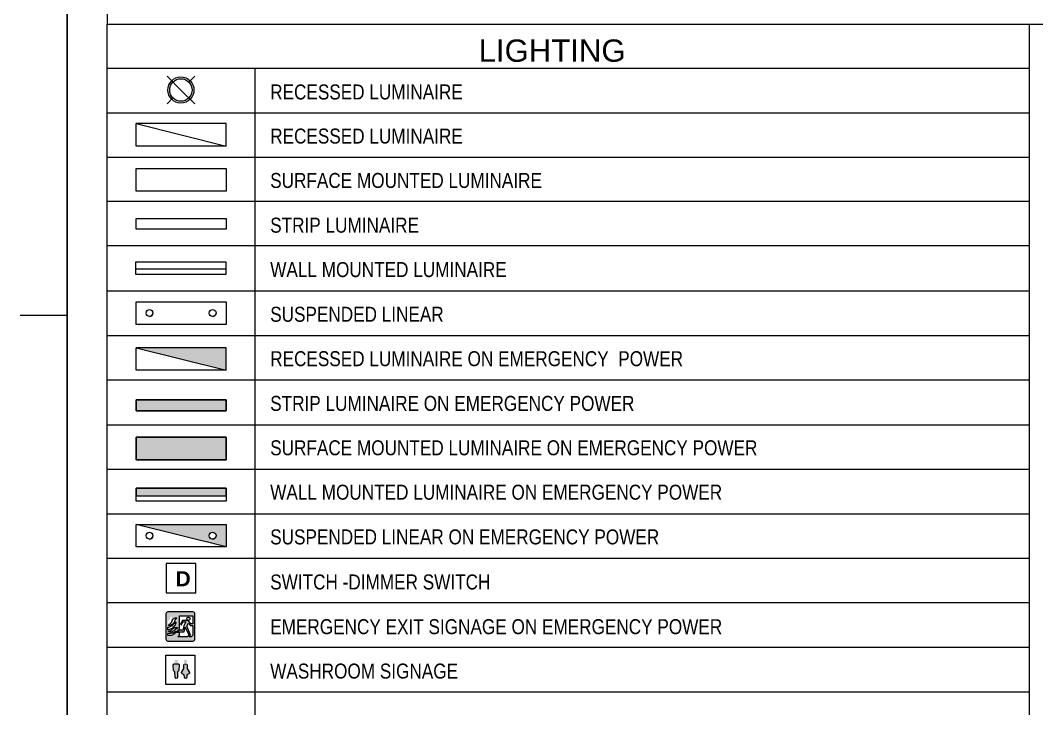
# Model space of a CAD drawing. Header units: inches. Extents: x 0.9 to 36.3, y 0.7 to 23.3.
# Drawn here: x 0.88 to 6.31, y 4.41 to 8.08 of the extents above; entities that cross this region are included whole.
import ezdxf

# ---------------------------------------------------------------- set-up
doc = ezdxf.new("R2010")
doc.units = ezdxf.units.IN
doc.layers.add('Legends', color=250, linetype='Continuous')
doc.layers.add('PDF_Geometry', color=7, linetype='Continuous', lineweight=9, true_color=0x777777)
doc.styles.add('PDF Arial', font='arial.ttf')
doc.styles.add('PDF Arial Narrow', font='ARIALN.TTF')
doc.styles.add('PDF ArialRoundedMT Bold', font='arialbd.ttf')

msp = doc.modelspace()

# ---------------------------------------------------------------- hatches: boundary and pattern name
at = {"layer": 'Legends', "transparency": 33554559}
msp.add_hatch(color=256, dxfattribs=at).paths.add_polyline_path([(1.508560587884825, 6.330575100744584), (1.981874661235518, 6.212246582406911), (1.981874661235518, 6.330575100744584)])
at = {"layer": 'Legends', "ltscale": 0.001, "transparency": 33554559}
h = msp.add_hatch(color=256, dxfattribs=at)
h.dxf.hatch_style = 1
h.paths.add_polyline_path([(1.501894192485518, 5.388946750592675), (1.981874661235518, 5.268951633405175), (1.981874661235518, 5.388946750592675)])
edge = h.paths.add_edge_path(flags=16)
edge.add_spline(control_points=[(1.891878323344893, 5.328949191998925), (1.891878323344893, 5.340615383947709), (1.8985447187442, 5.347281779347016), (1.910210910692991, 5.347281779347016)], knot_values=[0, 0, 0, 0, 1, 1, 1, 1], degree=3, periodic=0)
edge.add_spline(control_points=[(1.910210910692991, 5.347281779347016), (1.920210503791945, 5.347281779347016), (1.928543498041075, 5.340615383947709), (1.928543498041075, 5.328949191998925)], knot_values=[0, 0, 0, 0, 1, 1, 1, 1], degree=3, periodic=0)
edge.add_arc((1.910048880249332, 5.329111222442567), 0.01849532754852825, 270.5019526856007, 359.4980473147054, ccw=False)
edge.add_spline(control_points=[(1.910210910692991, 5.310616604650834), (1.8985447187442, 5.310616604650834), (1.891878323344893, 5.318949598899968), (1.891878323344893, 5.328949191998925)], knot_values=[0, 0, 0, 0, 1, 1, 1, 1], degree=3, periodic=0)
edge = h.paths.add_edge_path(flags=0)
edge.add_spline(control_points=[(1.928543498041075, 5.328949191998925), (1.928543498041075, 5.340615383947709), (1.920210503791945, 5.347281779347016), (1.910210910692991, 5.347281779347016)], knot_values=[0, 0, 0, 0, 1, 1, 1, 1], degree=3, periodic=0)
edge.add_spline(control_points=[(1.910210910692991, 5.347281779347016), (1.8985447187442, 5.347281779347016), (1.891878323344893, 5.340615383947709), (1.891878323344893, 5.328949191998925)], knot_values=[0, 0, 0, 0, 1, 1, 1, 1], degree=3, periodic=0)
edge.add_spline(control_points=[(1.891878323344893, 5.328949191998925), (1.891878323344893, 5.318949598899968), (1.8985447187442, 5.310616604650834), (1.910210910692991, 5.310616604650834)], knot_values=[0, 0, 0, 0, 1, 1, 1, 1], degree=3, periodic=0)
edge.add_arc((1.910048880249332, 5.329111222442567), 0.01849532754852825, 270.5019526856015, 359.4980473147054)
h = msp.add_hatch(color=256, dxfattribs=at)
h.paths.add_polyline_path([(1.816193704857564, 4.912757402204848, 0.2733625056007089), (1.805772344581523, 4.92317876248554), (1.670836571601863, 4.923178762501111, 0.2733625056042361), (1.660415211330469, 4.912757402208891), (1.660415211305202, 4.777115582083288, 0.2733625055961572), (1.67083657160651, 4.76669422179573), (1.805772344560903, 4.766694221787033, 0.2733625055961414), (1.816193704857564, 4.777115582072375)])
h.paths.add_polyline_path([(1.782134094129002, 4.863263756869165), (1.791896303365998, 4.850953525023082), (1.805444071731652, 4.850953525036017), (1.805444071714869, 4.798943121188652), (1.79688031890944, 4.790208718598128), (1.782886370192894, 4.790208718606623), (1.790172904085462, 4.797640451160261), (1.781409809556872, 4.797640451158648), (1.774123275664503, 4.790208718605003), (1.725672468993248, 4.790208719535128), (1.734236219550392, 4.798943119834307), (1.734236219559501, 4.812949429411526), (1.718215983474006, 4.812949429423858), (1.727675973260726, 4.827930134834142), (1.734236219568582, 4.827930134825847), (1.73423621955889, 4.90112065078546), (1.805444071731851, 4.901120650770901), (1.805444071718493, 4.858355296177978), (1.794730913357252, 4.858355296180813), (1.779735878594916, 4.876016896515695), (1.749240373038385, 4.876016896521554), (1.738602769540715, 4.85763752498814), (1.744634131792206, 4.853861084562071), (1.752420190594118, 4.868975964983486), (1.767241970268056, 4.868975964976817), (1.756151037581442, 4.849210552530716), (1.751854831788644, 4.825727319798228), (1.729861853577584, 4.825727319791957), (1.723952942295933, 4.816866558210803), (1.759341276487485, 4.816874374225458), (1.764462072422599, 4.84200418188229), (1.782910485439511, 4.800604025480217), (1.793209394741647, 4.800604025478203), (1.772189511062815, 4.846029432290672)], flags=16)
h.paths.add_polyline_path([(1.773013352099166, 4.886185538817765, -1), (1.79005377435504, 4.886185538813317, -1)], flags=0)
h.paths.add_polyline_path([(1.724937760846795, 4.837108747899498), (1.719071837698375, 4.834727467065649), (1.713482080552491, 4.830971869362431), (1.7088081004681, 4.827033897844958), (1.703125853787095, 4.822087659713082), (1.697259930597435, 4.817966011718687), (1.691945036857144, 4.815492241328892), (1.681588810068685, 4.815035004147278), (1.673890030153241, 4.817782335258544), (1.678747686735373, 4.819613889320864), (1.682992731966844, 4.821214461490174), (1.685863400345833, 4.822296832024898), (1.68965364026199, 4.824652617021426), (1.693044490369057, 4.827674811504709), (1.697088476621768, 4.831279132705278), (1.700925644073091, 4.834086553415608), (1.705324760803872, 4.837567287754096), (1.71109949707053, 4.839307654921521), (1.71916432726402, 4.838849115063487)], flags=16)
h.paths.add_polyline_path([(1.713660546356489, 4.863911183878669), (1.712226306661317, 4.858260201260299), (1.71072465604136, 4.852343615949275), (1.707685198911032, 4.847943054580265), (1.704827140851374, 4.845048521765845), (1.698922137570075, 4.83907838499958), (1.696019398464766, 4.836143628021267), (1.693084873122952, 4.834645398863648), (1.690091337409707, 4.833143420308422), (1.684170702092454, 4.830161608594606), (1.679763769361993, 4.828683078116272), (1.67535498667777, 4.827203926969363), (1.671318559508687, 4.827203926966737), (1.671318559521221, 4.840584765853636), (1.676854907168415, 4.841997668549729), (1.681242299850832, 4.843513976462672), (1.684260586327109, 4.844933886803764), (1.687151449104131, 4.846293852471044), (1.690118693471585, 4.847905277161219), (1.69301028717734, 4.849475618165064), (1.694468308708674, 4.850788085947501), (1.697529583326054, 4.852296577843576), (1.700358982628198, 4.855211953380033), (1.703313448589749, 4.858256195928321), (1.706290039290304, 4.861243315651949), (1.709245797596817, 4.864191257940396), (1.71219504257382, 4.867136594891361), (1.713603228890018, 4.868675048191038)], flags=16)
h.paths.add_polyline_path([(1.718111769874549, 4.890820438806889), (1.71515601157247, 4.886586761186271), (1.712226306652222, 4.883461655777131), (1.710712604052072, 4.880512410821167), (1.709189801889475, 4.877545436515641), (1.707756845754655, 4.873089796959194), (1.706301763333609, 4.870134038645793), (1.704855915910382, 4.867197039728682), (1.703390423442268, 4.864220135160798), (1.700391549391919, 4.861217262247491), (1.697438396395564, 4.858281043995271), (1.694478112673319, 4.855337735867201), (1.688621925604248, 4.852331749935873), (1.684181123456706, 4.850872759499316), (1.673927807616773, 4.850785480610837), (1.677017740921083, 4.853759476296256), (1.679879706997464, 4.855247125477179), (1.682798990532642, 4.858163803694298), (1.687221555323329, 4.862621540545332), (1.690063981333476, 4.865652853722517), (1.69290119666969, 4.870136643981853), (1.694370608462004, 4.874668633042893), (1.695734455352986, 4.878875036627056), (1.698936466949031, 4.88326104458722), (1.702073296393389, 4.886193354843131), (1.705210125855127, 4.88781127102594), (1.707858873157231, 4.88917744385259), (1.712291440143257, 4.890541667417745)], flags=16)
h.paths.add_polyline_path([(1.713172045092629, 4.819886147358437), (1.712106461000015, 4.814851327663275), (1.709201506826001, 4.809430917646916), (1.706256169858658, 4.806537687511137), (1.703258986891607, 4.803593528520699), (1.70046319622926, 4.802091674667006), (1.697490503195591, 4.800538891996668), (1.694509994151725, 4.799116376307991), (1.691394007432247, 4.79768083392892), (1.686916730501618, 4.796972181433381), (1.682509797788962, 4.796152801975699), (1.671318559514755, 4.796141578319959), (1.67131855952547, 4.808437306877545), (1.673187891002793, 4.808980193816263), (1.680115490246304, 4.808125642287317), (1.687043089492046, 4.809236819817668), (1.69456861429624, 4.810689296904068), (1.699186579580465, 4.811971124230043), (1.703676728991165, 4.813217473176879), (1.707140682835468, 4.815390633068537), (1.709344217334528, 4.816773051260649)], flags=16)
h.paths.add_polyline_path([(1.691491707679712, 4.880576241653573), (1.688589358856301, 4.874600894190122), (1.687103627702295, 4.871542075164685), (1.684235835581869, 4.868798801861571), (1.681230575833008, 4.865764883349348), (1.678320062989026, 4.862826615296699), (1.675415456785767, 4.861180787489497), (1.671318559526678, 4.860696746236849), (1.671318559521633, 4.874465416507418), (1.675397219412925, 4.876087240713423), (1.678640867799056, 4.878734266213863), (1.681272261268172, 4.881864582310895), (1.684172004764828, 4.886323621837745), (1.68572999812812, 4.889344513659973), (1.688646676348266, 4.895138789985795), (1.688705296498649, 4.898097153626564), (1.691317149902555, 4.894905612041066), (1.692420511422905, 4.887537710321046)], flags=16)
at = {"layer": 'Legends'}
h = msp.add_hatch(color=256, dxfattribs=at)
h.dxf.hatch_style = 1
edge = h.paths.add_edge_path()
edge.add_arc((1.716232223613789, 4.658983363244014), 0.009425240310275244, 8.364858812249049e-13, 360.0000000000008)
edge = h.paths.add_edge_path()
edge.add_arc((1.724557244952055, 4.612284822800946), 0.006136981712842047, 309.93105886377737, 358.0033632045476, ccw=False)
edge.add_line((1.728496361184741, 4.607578878915907), (1.723388641996297, 4.603303456161479))
edge.add_line((1.723388641996283, 4.603303456161475), (1.722369205326625, 4.574061396102335))
edge.add_arc((1.716232223613789, 4.574061396102342), 0.006136981712842255, -179.9999999999992, 7.958078640513122e-13, ccw=False)
edge.add_line((1.710095241900933, 4.574061396102335), (1.709075805231275, 4.603303456161475))
edge.add_line((1.709075805231282, 4.603303456161475), (1.703968086042837, 4.607578878915904))
edge.add_arc((1.707907202275538, 4.612284822800957), 0.006136981712842062, 181.9966367954588, 230.0689411362289, ccw=False)
edge.add_line((1.701773946484695, 4.612071005243463), (1.70079293968823, 4.640210722515247))
edge.add_arc((1.706926195479073, 4.640424540072731), 0.006136981712842222, 90.0000000000008, 181.9966367954512, ccw=False)
edge.add_line((1.706926195479073, 4.646561521785573), (1.725538251748527, 4.646561521785573))
edge.add_arc((1.725538251748506, 4.640424540072734), 0.006136981712842279, -1.9966367954489783, 90.00000000000159, ccw=False)
edge.add_line((1.731671507539363, 4.640210722515237), (1.730690500742898, 4.612071005243452))
h = msp.add_hatch(color=256, dxfattribs=at)
h.dxf.hatch_style = 1
edge = h.paths.add_edge_path()
edge.add_line((1.775511553684853, 4.637136281475298), (1.775511553684853, 4.621064899810216))
edge.add_line((1.775511553684868, 4.621064899810227), (1.7868553571782, 4.598878004713141))
edge.add_arc((1.784123257892534, 4.597481126182567), 0.003068490856421118, -41.392070011036026, 27.079931735862772, ccw=False)
edge.add_arc((1.768621286094333, 4.611144140037068), 0.02373220487931333, 279.8987638453942, 318.60792998896744, ccw=False)
edge.add_line((1.772701038328722, 4.587765235654269), (1.772223295087445, 4.574061396102332))
edge.add_arc((1.766086313374603, 4.574061396102332), 0.006136981712842255, -179.9999999999992, 7.958078640513122e-13, ccw=False)
edge.add_line((1.759949331661747, 4.574061396102342), (1.75947158842047, 4.587765235654276))
edge.add_arc((1.76355134065486, 4.611144140037064), 0.02373220487931334, 221.3920700110342, 260.1012361546075, ccw=False)
edge.add_arc((1.748049368856672, 4.597481126182574), 0.003068490856421115, 152.9200682641389, 221.3920700110376, ccw=False)
edge.add_line((1.745317269570992, 4.598878004713134), (1.756661073064318, 4.62106489981022))
edge.add_line((1.756661073064325, 4.621064899810227), (1.756661073064325, 4.637136281475309))
edge.add_arc((1.766086313374603, 4.637136281475287), 0.009425240310273385, 7.958078640513122e-13, 180.0000000000008, ccw=False)
edge = h.paths.add_edge_path()
edge.add_arc((1.766086313374589, 4.658983363244017), 0.009425240310275244, 8.364858812249049e-13, 360.0000000000008)

# ---------------------------------------------------------------- linework, layer by layer
at = {"layer": 'Legends', "lineweight": 20}
for p, q in [((1.348567098301497, 8.055504910314896), (6.265033705289336, 8.055504910314896)), ((1.348567098301487, 1.171422143039877), (1.348567098301497, 8.055504910314896)), ((6.265033705289336, 8.055504910314896), (6.265033705289336, 1.171422143039877)), ((6.265033705289336, 8.055504910314896), (6.265033705289336, 1.171422143039877))]:
    msp.add_line(p, q, dxfattribs=at)
at = {"layer": 'Legends'}
for p, q in [((2.135201755419554, 7.820514472489377), (2.135201755419547, 1.885755968257603)), ((1.741465492672257, 7.704679327064261), (1.815214776252883, 7.630522203609166))]:
    msp.add_line(p, q, dxfattribs=at)
at = {"layer": 'Legends', "ltscale": 0.001}
for p, q in [((1.667716209091647, 7.778836450519355), (1.741465492672257, 7.704679327064261)), ((1.783951295213622, 7.746931471616127), (1.815622616127352, 7.778428610644886)), ((1.667308369217163, 7.630930043483628), (1.698979690130851, 7.66242718251238)), ((1.981874661235518, 5.268951633405175), (1.501894192485518, 5.388946750592675))]:
    msp.add_line(p, q, dxfattribs=at)
at = {"layer": 'Legends', "lineweight": 20}
for points in [[(1.348567098301497, 8.332160319386078), (1.348567098301497, 8.055504910314896), (10.9865082468475, 8.055504910314896)], [(1.348567098301497, 7.820514472489377), (6.265033705289336, 7.820514472489377)], [(1.348567098301497, 7.58385743581403), (6.265033705289336, 7.58385743581403)], [(1.348567098301497, 7.34720039913868), (6.265033705289336, 7.34720039913868)], [(1.348567098301497, 7.112209961313161), (6.265033705289336, 7.112209961313161)], [(1.348567098301497, 6.875552924637814), (6.265033705289336, 6.875552924637814)], [(1.348567098301497, 6.633896091412987), (6.265033705289336, 6.633896091412987)], [(1.348567098301497, 6.395572455887814), (6.265033705289336, 6.395572455887814)], [(1.348567098301497, 6.158915419212468), (6.265033705289336, 6.158915419212468)], [(1.348567098301497, 5.920591783687291), (6.265033705289336, 5.920591783687291)], [(1.348567098301497, 5.683934747011945), (6.265033705289336, 5.683934747011945)], [(1.348567098301497, 5.445611111486771), (6.265033705289336, 5.445611111486771)], [(1.348567098301497, 5.208954074811425), (6.265033705289336, 5.208954074811425)], [(1.348567098301497, 4.972297038136078), (6.265033705289336, 4.972297038136078)], [(1.348567098301497, 4.733973402610905), (6.265033705289336, 4.733973402610905)], [(1.348567098301497, 4.497316365935555), (6.265033705289336, 4.497316365935555)]]:
    msp.add_lwpolyline(points, dxfattribs=at)
at = {"layer": 'Legends'}
for points in [[(1.981874661235518, 7.405531358882607), (1.501894192485518, 7.405531358882607), (1.501894192485518, 7.525526476070107), (1.981874661235518, 7.405531358882607), (1.981874661235518, 7.525526476070107), (1.501894192485518, 7.525526476070107)], [(1.500227593635695, 6.750558010900834), (1.980208062385695, 6.750558010900834)], [(1.981874661235518, 6.210579983557084), (1.501894192485518, 6.210579983557084), (1.501894192485518, 6.330575100744584), (1.981874661235518, 6.210579983557084), (1.981874661235518, 6.330575100744584), (1.501894192485518, 6.330575100744584)], [(1.501894192485518, 5.542273844776703), (1.981874661235518, 5.542273844776703)]]:
    msp.add_lwpolyline(points, dxfattribs=at)
for points in [[(1.981874661235518, 7.165541124507607), (1.501894192485518, 7.165541124507607), (1.501894192485518, 7.285536241695107), (1.981874661235518, 7.285536241695107)], [(1.981874661235518, 6.962216064828786), (1.501894192485518, 6.962216064828786), (1.501894192485518, 7.020547024572709), (1.981874661235518, 7.020547024572709)], [(1.980208062385695, 6.720559231603959), (1.500227593635695, 6.720559231603959), (1.500227593635695, 6.788889784446843), (1.980208062385695, 6.788889784446843)], [(1.981874661235518, 6.455570014481564), (1.501894192485518, 6.455570014481564), (1.501894192485518, 6.575565131669064), (1.981874661235518, 6.575565131669064)], [(1.981874661235518, 6.210579983557084), (1.981874661235518, 6.330575100744584), (1.501894192485518, 6.330575100744584)], [(1.981874661235518, 5.993922133079655), (1.501894192485518, 5.993922133079655), (1.501894192485518, 6.052253092823578), (1.981874661235518, 6.052253092823578)], [(1.501894192485518, 5.993922133079655), (1.981874661235518, 5.993922133079655), (1.981874661235518, 6.052253092823578), (1.501894192485518, 6.052253092823578)], [(1.981874661235518, 5.733932712506737), (1.501894192485518, 5.733932712506737), (1.501894192485518, 5.853927829694237), (1.981874661235518, 5.853927829694237)], [(1.501894192485518, 5.733932712506737), (1.981874661235518, 5.733932712506737), (1.981874661235518, 5.853927829694237), (1.501894192485518, 5.853927829694237)], [(1.981874661235518, 5.512275065479828), (1.501894192485518, 5.512275065479828), (1.501894192485518, 5.582272217172536), (1.981874661235518, 5.582272217172536)], [(1.501894192485518, 5.542273844776703), (1.981874661235518, 5.542273844776703), (1.981874661235518, 5.582272217172536), (1.501894192485518, 5.582272217172536)], [(1.981874661235518, 5.268951633405175), (1.501894192485518, 5.268951633405175), (1.501894192485518, 5.388946750592675), (1.981874661235518, 5.388946750592675)], [(1.820214572802366, 5.023961602480695), (1.820214572802366, 5.180621894364377), (1.661887682068854, 5.180621894364377), (1.661887682068854, 5.023961602480695)], [(1.718111769874549, 4.890820438806889), (1.71515601157247, 4.886586761186271), (1.712226306652222, 4.883461655777131), (1.710712604052072, 4.880512410821167), (1.709189801889475, 4.877545436515641), (1.707756845754655, 4.873089796959194), (1.706301763333609, 4.870134038645793), (1.704855915910382, 4.867197039728682), (1.703390423442268, 4.864220135160798), (1.700391549391919, 4.861217262247488), (1.697438396395564, 4.858281043995271), (1.694478112673319, 4.855337735867201), (1.688621925604248, 4.852331749935873), (1.684181123456706, 4.850872759499316), (1.673927807616773, 4.850785480610837), (1.677017740921083, 4.853759476296256), (1.679879706997464, 4.855247125477179), (1.682798990532642, 4.858163803694298), (1.687221555323329, 4.862621540545332), (1.690063981333476, 4.865652853722517), (1.69290119666969, 4.870136643981853), (1.694370608462004, 4.874668633042893), (1.695734455352986, 4.878875036627056), (1.698936466949031, 4.88326104458722), (1.702073296393389, 4.886193354843131), (1.705210125855127, 4.88781127102594), (1.707858873157231, 4.88917744385259), (1.712291440143257, 4.890541667417745), (1.718111769874549, 4.890820438806889)], [(1.73423621955889, 4.90112065078546), (1.805444071731851, 4.901120650770901), (1.805444071718493, 4.858355296177978), (1.794730913357252, 4.858355296180813), (1.779735878594916, 4.876016896515695), (1.749240373038385, 4.876016896521554), (1.738602769540715, 4.85763752498814), (1.744634131792206, 4.853861084562071), (1.752420190594118, 4.868975964983486), (1.767241970268056, 4.868975964976817), (1.756151037581442, 4.849210552530716), (1.751854831788644, 4.825727319798228), (1.729861853577584, 4.825727319791957), (1.723952942295933, 4.816866558210803), (1.759341276487485, 4.816874374225458), (1.764462072422599, 4.84200418188229), (1.782910485439511, 4.800604025480217), (1.793209394741647, 4.800604025478203), (1.772189511062815, 4.846029432290672), (1.782134094129002, 4.863263756869165), (1.791896303365998, 4.850953525023082), (1.805444071731652, 4.850953525036017), (1.805444071714869, 4.798943121188652), (1.79688031890944, 4.790208718598128), (1.782886370192894, 4.790208718606623), (1.790172904085462, 4.797640451160261), (1.781409809556872, 4.797640451158648), (1.774123275664503, 4.790208718605003), (1.725672468993248, 4.790208719535128), (1.734236219550392, 4.798943119834307), (1.734236219559501, 4.812949429411526), (1.718215983474006, 4.812949429423858), (1.727675973260726, 4.827930134834142), (1.734236219568582, 4.827930134825847), (1.73423621955889, 4.90112065078546)], [(1.713603228890018, 4.868675048191038), (1.713660546356489, 4.863911183878669), (1.712226306661317, 4.858260201260299), (1.71072465604136, 4.852343615949275), (1.707685198911032, 4.847943054580265), (1.704827140851374, 4.845048521765845), (1.698922137570075, 4.83907838499958), (1.696019398464766, 4.836143628021267), (1.693084873122952, 4.834645398863648), (1.690091337409721, 4.833143420308422), (1.684170702092454, 4.830161608594606), (1.679763769361993, 4.828683078116272), (1.67535498667777, 4.827203926969363), (1.671318559508687, 4.827203926966737), (1.671318559521221, 4.840584765853636), (1.676854907168415, 4.841997668549729), (1.681242299850832, 4.843513976462672), (1.684260586327109, 4.844933886803764), (1.687151449104131, 4.846293852471044), (1.690118693471585, 4.847905277161219), (1.69301028717734, 4.849475618165064), (1.694468308708674, 4.850788085947501), (1.697529583326054, 4.852296577843576), (1.700358982628198, 4.855211953380033), (1.703313448589749, 4.858256195928321), (1.706290039290304, 4.861243315651949), (1.709245797596817, 4.864191257940396), (1.71219504257382, 4.867136594891361), (1.713603228890018, 4.868675048191038)], [(1.71109949707053, 4.839307654921521), (1.71916432726402, 4.838849115063487), (1.724937760846795, 4.837108747899498), (1.719071837698375, 4.834727467065649), (1.713482080552491, 4.830971869362431), (1.7088081004681, 4.827033897844958), (1.703125853787095, 4.822087659713082), (1.697259930597435, 4.817966011718687), (1.691945036857144, 4.815492241328892), (1.681588810068685, 4.815035004147278), (1.673890030153241, 4.817782335258544), (1.678747686735373, 4.819613889320864), (1.682992731966844, 4.821214461490174), (1.685863400345833, 4.822296832024898), (1.68965364026199, 4.824652617021426), (1.693044490369057, 4.827674811504709), (1.697088476621768, 4.831279132705278), (1.700925644073091, 4.834086553415608), (1.705324760803872, 4.837567287754096), (1.71109949707053, 4.839307654921521)], [(1.713172045092629, 4.819886147358437), (1.712106461000015, 4.814851327663275), (1.709201506826001, 4.809430917646916), (1.706256169858658, 4.806537687511137), (1.703258986891607, 4.803593528520699), (1.70046319622926, 4.802091674667006), (1.697490503195591, 4.800538891996668), (1.694509994151725, 4.799116376307991), (1.691394007432247, 4.79768083392892), (1.686916730501618, 4.796972181433381), (1.682509797788962, 4.796152801975699), (1.671318559514755, 4.796141578319959), (1.67131855952547, 4.808437306877545), (1.673187891002793, 4.808980193816263), (1.680115490246304, 4.808125642287317), (1.687043089492046, 4.809236819817668), (1.69456861429624, 4.810689296904068), (1.699186579580465, 4.811971124230043), (1.703676728991165, 4.813217473176879), (1.707140682835468, 4.815390633068537), (1.709344217334528, 4.816773051260649), (1.713172045092629, 4.819886147358437)]]:
    msp.add_lwpolyline(points, close=True, dxfattribs=at)
for points in [[(1.573557943028059, 6.497234985727173, 0.4090909090894862), (1.591890530376143, 6.515567573075314, -0.4090909090894862)], [(1.910210910692991, 6.497234985727212, 0.4090909090934865), (1.928543498041075, 6.515567573075314, -0.4090909090934865)], [(1.573557943028059, 5.310616604650784, 0.4090909090894862), (1.591890530376143, 5.328949191998925, -0.4090909090894862)], [(1.910210910692991, 5.310616604650823, 0.4090909090934865), (1.928543498041075, 5.328949191998925, -0.4090909090934865)], [(1.816193704857564, 4.912757402204848, 0.2733625056007085), (1.805772344581523, 4.92317876248554), (1.670836571601863, 4.923178762501111, 0.2733625056042364), (1.660415211330469, 4.912757402208891), (1.660415211305202, 4.777115582083288, 0.2733625055961573), (1.67083657160651, 4.76669422179573), (1.805772344560903, 4.766694221787033, 0.2733625055961412), (1.816193704857564, 4.777115582072375), (1.816193704857564, 4.912757402204848, 0.2733625056007085)], [(1.79005377435504, 4.886185538813317, -1), (1.773013352099166, 4.886185538817765, -1), (1.79005377435504, 4.886185538813317, -1)], [(1.730690500742898, 4.612071005243477, -0.2128863248008893), (1.728496361184741, 4.607578878915907), (1.723388641996297, 4.603303456161479), (1.722369205326632, 4.574061396102335, -0.9999999999999999), (1.710095241900947, 4.574061396102342), (1.709075805231282, 4.603303456161475), (1.703968086042852, 4.607578878915907, -0.2128863248008906), (1.701773946484695, 4.612071005243463), (1.700792939688216, 4.640210722515251, -0.4244574974897364), (1.706926195479073, 4.646561521785573), (1.72553825174852, 4.64656152178558, -0.4244574974897408), (1.731671507539363, 4.640210722515247)], [(1.775511553684853, 4.637136281475298), (1.775511553684868, 4.621064899810237), (1.786855357178214, 4.598878004713134, -0.3079841033316614), (1.786425247683257, 4.595452215356714, -0.1705252402504385), (1.772701038328722, 4.587765235654279), (1.772223295087445, 4.574061396102342, -0.9999999999999999), (1.759949331661747, 4.574061396102342), (1.759471588420484, 4.587765235654279, -0.1705252402504385), (1.745747379065935, 4.595452215356714, -0.3079841033316614), (1.745317269570992, 4.598878004713134), (1.756661073064325, 4.621064899810227), (1.756661073064325, 4.637136281475305, -0.9999999999999999)]]:
    msp.add_lwpolyline(points, format="xyb", close=True, dxfattribs=at)
at = {"layer": 'Legends', "ltscale": 0.001}
msp.add_lwpolyline([(1.81613829411913, 4.536124200331534), (1.660470622037027, 4.536124200331534), (1.660470622037027, 4.691491956688635), (1.81613829411913, 4.691491956688635)], close=True, dxfattribs=at)
for radius in [0.06954451060372453, 0.05991900480497856]:
    msp.add_circle((1.741465492672257, 7.704679327064261), radius, dxfattribs=at)
at = {"layer": 'Legends'}
for points in [[(1.556891954529791, 6.515567573075314), (1.556891954529791, 6.527233765024098), (1.563558349929091, 6.533900160423405), (1.573557943028059, 6.533900160423405)], [(1.556891954529791, 6.515567573075314), (1.556891954529791, 6.527233765024098), (1.563558349929091, 6.533900160423405), (1.573557943028059, 6.533900160423405)], [(1.573557943028059, 6.497234985727223), (1.563558349929091, 6.497234985727223), (1.556891954529791, 6.505567979976357), (1.556891954529791, 6.515567573075314)], [(1.573557943028059, 6.497234985727223), (1.563558349929091, 6.497234985727223), (1.556891954529791, 6.505567979976357), (1.556891954529791, 6.515567573075314)], [(1.573557943028059, 6.533900160423405), (1.583557536127013, 6.533900160423405), (1.591890530376143, 6.527233765024098), (1.591890530376143, 6.515567573075314)], [(1.573557943028059, 6.533900160423405), (1.583557536127013, 6.533900160423405), (1.591890530376143, 6.527233765024098), (1.591890530376143, 6.515567573075314)], [(1.891878323344893, 6.515567573075314), (1.891878323344893, 6.527233765024098), (1.8985447187442, 6.533900160423405), (1.910210910692991, 6.533900160423405)], [(1.891878323344893, 6.515567573075314), (1.891878323344893, 6.527233765024098), (1.8985447187442, 6.533900160423405), (1.910210910692991, 6.533900160423405)], [(1.910210910692991, 6.497234985727223), (1.8985447187442, 6.497234985727223), (1.891878323344893, 6.505567979976357), (1.891878323344893, 6.515567573075314)], [(1.910210910692991, 6.497234985727223), (1.8985447187442, 6.497234985727223), (1.891878323344893, 6.505567979976357), (1.891878323344893, 6.515567573075314)], [(1.910210910692991, 6.533900160423405), (1.920210503791945, 6.533900160423405), (1.928543498041075, 6.527233765024098), (1.928543498041075, 6.515567573075314)], [(1.910210910692991, 6.533900160423405), (1.920210503791945, 6.533900160423405), (1.928543498041075, 6.527233765024098), (1.928543498041075, 6.515567573075314)], [(1.556891954529791, 5.328949191998925), (1.556891954529791, 5.340615383947709), (1.563558349929091, 5.347281779347016), (1.573557943028059, 5.347281779347016)], [(1.556891954529791, 5.328949191998925), (1.556891954529791, 5.340615383947709), (1.563558349929091, 5.347281779347016), (1.573557943028059, 5.347281779347016)], [(1.573557943028059, 5.310616604650834), (1.563558349929091, 5.310616604650834), (1.556891954529791, 5.318949598899968), (1.556891954529791, 5.328949191998925)], [(1.573557943028059, 5.310616604650834), (1.563558349929091, 5.310616604650834), (1.556891954529791, 5.318949598899968), (1.556891954529791, 5.328949191998925)], [(1.573557943028059, 5.347281779347016), (1.583557536127013, 5.347281779347016), (1.591890530376143, 5.340615383947709), (1.591890530376143, 5.328949191998925)], [(1.573557943028059, 5.347281779347016), (1.583557536127013, 5.347281779347016), (1.591890530376143, 5.340615383947709), (1.591890530376143, 5.328949191998925)], [(1.891878323344893, 5.328949191998925), (1.891878323344893, 5.340615383947709), (1.8985447187442, 5.347281779347016), (1.910210910692991, 5.347281779347016)], [(1.891878323344893, 5.328949191998925), (1.891878323344893, 5.340615383947709), (1.8985447187442, 5.347281779347016), (1.910210910692991, 5.347281779347016)], [(1.910210910692991, 5.310616604650834), (1.8985447187442, 5.310616604650834), (1.891878323344893, 5.318949598899968), (1.891878323344893, 5.328949191998925)], [(1.910210910692991, 5.310616604650834), (1.8985447187442, 5.310616604650834), (1.891878323344893, 5.318949598899968), (1.891878323344893, 5.328949191998925)], [(1.910210910692991, 5.347281779347016), (1.920210503791945, 5.347281779347016), (1.928543498041075, 5.340615383947709), (1.928543498041075, 5.328949191998925)], [(1.910210910692991, 5.347281779347016), (1.920210503791945, 5.347281779347016), (1.928543498041075, 5.340615383947709), (1.928543498041075, 5.328949191998925)]]:
    msp.add_open_spline(points, degree=3, dxfattribs=at)
at = {"layer": 'Legends', "transparency": 33554559}
for points in [[(1.501894192485518, 5.993922133079655), (1.981874661235518, 5.993922133079655), (1.501894192485518, 6.052253092823578), (1.981874661235518, 6.052253092823578)], [(1.501894192485518, 5.733932712506737), (1.981874661235518, 5.733932712506737), (1.501894192485518, 5.853927829694237), (1.981874661235518, 5.853927829694237)], [(1.501894192485518, 5.542273844776703), (1.981874661235518, 5.542273844776703), (1.501894192485518, 5.582272217172536), (1.981874661235518, 5.582272217172536)]]:
    msp.add_solid(points, dxfattribs=at)
at = {"layer": 'PDF_Geometry', "linetype": 'ByBlock'}
msp.add_lwpolyline([(1.134953816731771, 1.008292304144965), (1.134953816731771, 22.99239773220486)], close=True, dxfattribs=at)
msp.add_lwpolyline([(0.8849639892578124, 6.504735310872396), (1.134953816731771, 6.504735310872396)], dxfattribs=at)

# ---------------------------------------------------------------- texts
at = {"layer": 'Legends', "attachment_point": 4}
for s, insert, char_height, style in [('LIGHTING', (3.329194370165641, 7.91376368750945), 0.1187724280688498, 'PDF Arial'), ('RECESSED LUMINAIRE', (2.217508511333175, 7.693636157941311), 0.07990938425064087, 'PDF Arial Narrow'), ('RECESSED LUMINAIRE', (2.217527160964255, 7.458576207854501), 0.07990938425064087, 'PDF Arial Narrow'), ('SURFACE MOUNTED LUMINAIRE', (2.217527160964255, 7.221908998653115), 0.07990938425064087, 'PDF Arial Narrow'), ('STRIP LUMINAIRE', (2.217527160964255, 6.983575190601899), 0.07990938425064087, 'PDF Arial Narrow'), ('WALL MOUNTED LUMINAIRE', (2.217527160964255, 6.746907981400513), 0.07990938425064087, 'PDF Arial Narrow'), ('SUSPENDED LINEAR', (2.217527160964255, 6.508579259612313), 0.07990938425064087, 'PDF Arial Narrow'), ('RECESSED LUMINAIRE ON EMERGENCY  POWER', (2.217527160964255, 6.271908659568913), 0.07990938425064087, 'PDF Arial Narrow'), ('STRIP LUMINAIRE ON EMERGENCY POWER', (2.217527160964255, 6.033574851517701), 0.07990938425064087, 'PDF Arial Narrow'), ('SURFACE MOUNTED LUMINAIRE ON EMERGENCY POWER', (2.217527160964255, 5.796907642316308), 0.07990938425064087, 'PDF Arial Narrow'), ('WALL MOUNTED LUMINAIRE ON EMERGENCY POWER', (2.217527160964255, 5.560242128535927), 0.07990938425064087, 'PDF Arial Narrow'), ('SUSPENDED LINEAR ON EMERGENCY POWER', (2.217527160964255, 5.321960878535924), 0.07990938425064087, 'PDF Arial Narrow'), ('D', (1.712527364414778, 5.099482223886403), 0.08049362182617187, 'PDF ArialRoundedMT Bold'), ('SWITCH -DIMMER SWITCH', (2.217527160964255, 5.081702767641831), 0.07990938425064087, 'PDF Arial Narrow'), ('EMERGENCY EXIT SIGNAGE ON EMERGENCY POWER', (2.217527160964255, 4.843379132116658), 0.07990938425064087, 'PDF Arial Narrow'), ('WASHROOM SIGNAGE', (2.217527160964255, 4.606722095441308), 0.07990938425064087, 'PDF Arial Narrow')]:
    msp.add_mtext(s, dxfattribs=dict(at, insert=insert, char_height=char_height, style=style))

doc.saveas('drawing.dxf')
